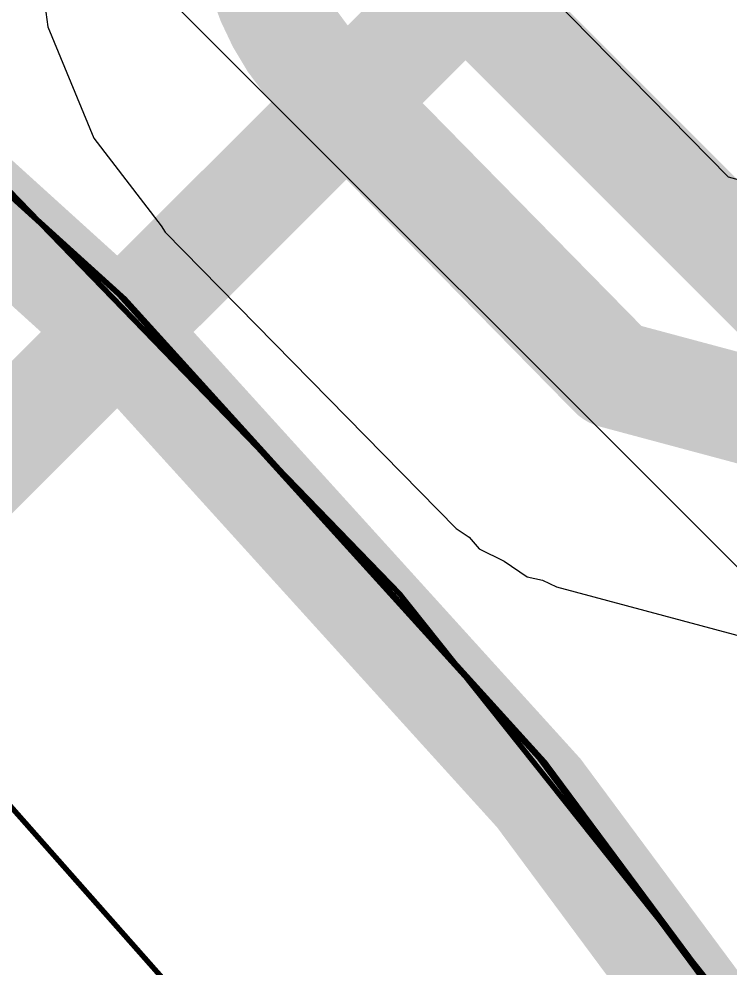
# Model space of a CAD drawing. Header units: inches. Extents: x -7 to 348, y -14 to 159.
# Drawn here: x 46.183 to 47.855, y 28.571 to 30.804 of the extents above; entities that cross this region are included whole.
import ezdxf

# ---------------------------------------------------------------- set-up
doc = ezdxf.new("R2010")
doc.units = ezdxf.units.IN
for name, color, linetype in [('Bottom Layer', 5, 'Continuous'), ('Dimension', 6, 'Continuous'), ('Fabrication', 76, 'Continuous'), ('Mechanical 4', 56, 'Continuous'), ('Top Layer', 1, 'Continuous'), ('Top Overlay', 2, 'Continuous')]:
    doc.layers.add(name, color=color, linetype=linetype)

msp = doc.modelspace()

# ---------------------------------------------------------------- linework, layer by layer
at = {"layer": 'Bottom Layer'}
for p, q in [((46.2135, 31.0662), (46.2504, 30.7854)), ((47.8515, 30.4318), (47.3877, 30.9043)), ((46.2504, 30.7854), (46.3588, 30.5237)), ((46.3588, 30.5237), (46.5169, 30.3178)), ((48.193, 30.3403), (47.8515, 30.4318)), ((46.5169, 30.3178), (46.5269, 30.3025)), ((46.5269, 30.3025), (47.2112, 29.6053)), ((47.2112, 29.6053), (47.2414, 29.5847)), ((47.2414, 29.5847), (47.2655, 29.5572)), ((47.2655, 29.5572), (47.3242, 29.5283)), ((47.3242, 29.5283), (47.3782, 29.4915)), ((47.3782, 29.4915), (47.414, 29.484)), ((47.414, 29.484), (47.4468, 29.4678)), ((47.4468, 29.4678), (47.9248, 29.3397))]:
    msp.add_line(p, q, dxfattribs=at)
at = {"layer": 'Bottom Layer', "const_width": 0.254}
msp.add_lwpolyline([(46.8965, 30.6653, -0.410559), (46.8926, 31.4632)], format="xyb", dxfattribs=at)
for points in [[(46.8965, 30.6653), (47.5809, 29.9681)], [(47.5809, 29.9681), (48.0589, 29.84)]]:
    msp.add_lwpolyline(points, dxfattribs=at)
at = {"layer": 'Bottom Layer', "const_width": 0.127}
for points in [[(46.833, 30.6653, 1), (46.96, 30.6653, 1)], [(46.833, 30.6653, 1), (46.96, 30.6653, 1)], [(47.5174, 29.9681, 1), (47.6444, 29.9681, 1)], [(47.5174, 29.9681, 1), (47.6444, 29.9681, 1)]]:
    msp.add_lwpolyline(points, format="xyb", close=True, dxfattribs=at)
at = {"layer": 'Dimension', "const_width": 0.254}
for points in [[(58.31, 19.467, 1), (13.31, 19.467, 1)], [(54.5603, 19.4669, 1), (17.0603, 19.4669, 1)]]:
    msp.add_lwpolyline(points, format="xyb", close=True, dxfattribs=at)
msp.add_lwpolyline([(16.6537, 0.3073), (52.7161, 36.3698)], dxfattribs=at)
at = {"layer": 'Fabrication', "const_width": 0.0127}
for points in [[(53.1935, 31.3327, -1.1671), (15.6751, 13.587)], [(53.1935, 31.3327, -1.1671), (15.6751, 13.587)], [(53.1935, 31.3327, -1.1671), (15.6751, 13.587)], [(53.1935, 31.3327, -1.1671), (15.6751, 13.587)], [(54.5111, 31.1383, -1.205705), (14.1774, 15.55)], [(54.5111, 31.1383, -1.205705), (14.1774, 15.55)], [(46.0676, 30.4948, -1.250986), (21.846, 14.0738)], [(46.0676, 30.4948, -1.250986), (21.846, 14.0738)], [(46.0676, 30.4948, -1.250986), (21.846, 14.0738)], [(46.0676, 30.4948, -1.250986), (21.846, 14.0738)], [(44.8304, 30.2569, -1.342703), (22.3943, 15.55)]]:
    msp.add_lwpolyline(points, format="xyb", dxfattribs=at)
at = {"layer": 'Mechanical 4', "const_width": 0.0127}
for points in [[(50.811, 19.55, 1), (20.811, 19.55, 1)], [(50.811, 19.55, 1), (20.811, 19.55, 1)], [(50.811, 19.55, 1), (20.811, 19.55, 1)], [(50.811, 19.55, 1), (20.811, 19.55, 1)], [(50.8248, 19.5385, 1), (20.8248, 19.5385, 1)], [(50.8248, 19.5385, 1), (20.8248, 19.5385, 1)], [(50.8248, 19.5385, 1), (20.8248, 19.5385, 1)], [(50.8248, 19.5385, 1), (20.8248, 19.5385, 1)]]:
    msp.add_lwpolyline(points, format="xyb", close=True, dxfattribs=at)
at = {"layer": 'Top Layer'}
msp.add_line((45.614, 31.7732), (47.967, 29.4201), dxfattribs=at)
at = {"layer": 'Top Layer', "const_width": 2.032}
msp.add_lwpolyline([(23.9597, 38.6755, -0.53877), (58.0622, 22.8854)], format="xyb", dxfattribs=at)
at = {"layer": 'Top Layer', "const_width": 0.254}
msp.add_lwpolyline([(45.8546, 32.2651), (48.3333, 29.7864)], dxfattribs=at)
at = {"layer": 'Top Overlay', "const_width": 0.254}
msp.add_lwpolyline([(50.8104, 19.4669, 1), (20.8103, 19.4669, 1)], format="xyb", close=True, dxfattribs=at)

doc.saveas('drawing.dxf')
